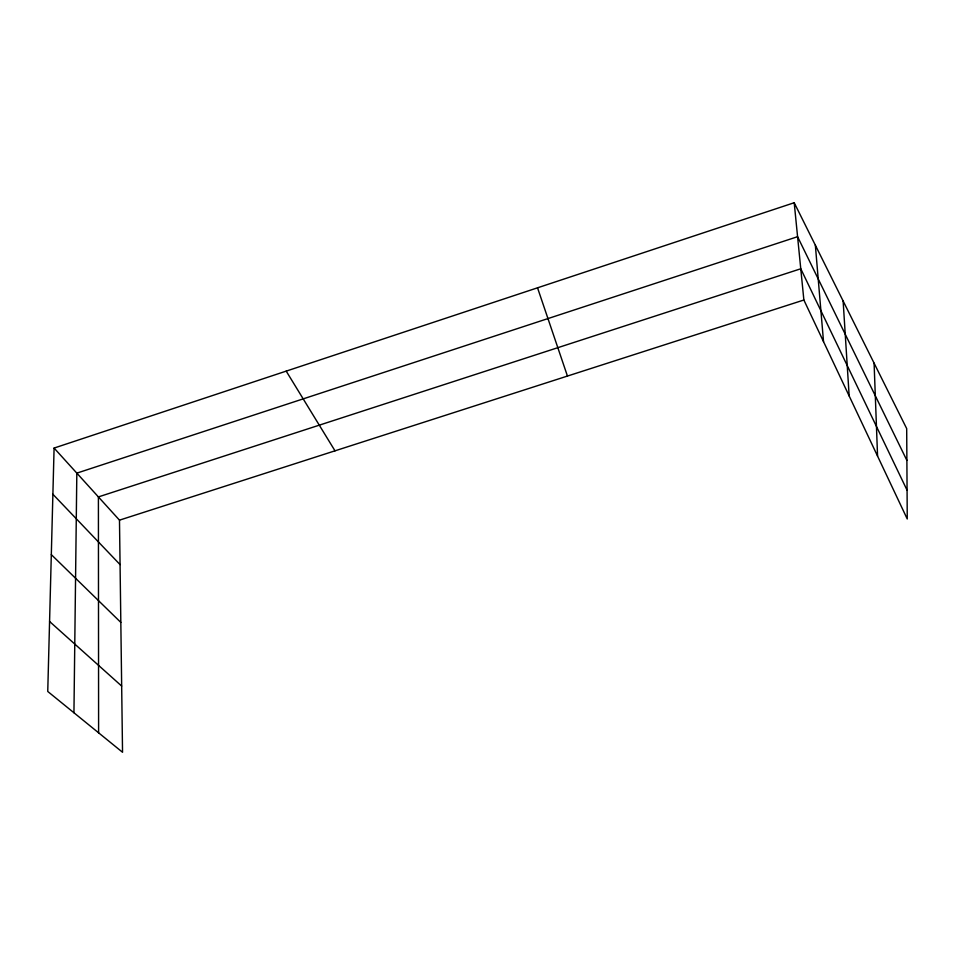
<?xml version="1.0" encoding="UTF-8"?>
<svg xmlns="http://www.w3.org/2000/svg" width="955" height="955" viewBox="0 0 955 955"><rect width="100%" height="100%" fill="white"/><g stroke="black" fill="none" stroke-linecap="round" stroke-linejoin="round"><path stroke-width="1.43" d="M73.941 712.764L76.83 473.131L797.58 236.697L906.892 460.417M54.089 448.062L47.75 691.468L122.538 752.265L119.482 520.153L54.089 448.062L794.202 202.735L906.689 428.604L907.25 518.983L803.871 300.013L794.202 202.735M119.482 520.153L803.871 300.013M49.576 621.49L121.667 686.06M51.319 554.616L120.831 622.409M52.883 494.248L120.067 564.608M286.202 371.125L335.002 450.832M907.071 490.213L800.768 268.773L98.401 496.91L98.604 732.807M537.534 287.813L567.449 376.067M815.355 245.196L823.52 341.615M843.122 300.968L849.162 395.955M874.088 363.139L877.561 456.096"/></g></svg>
